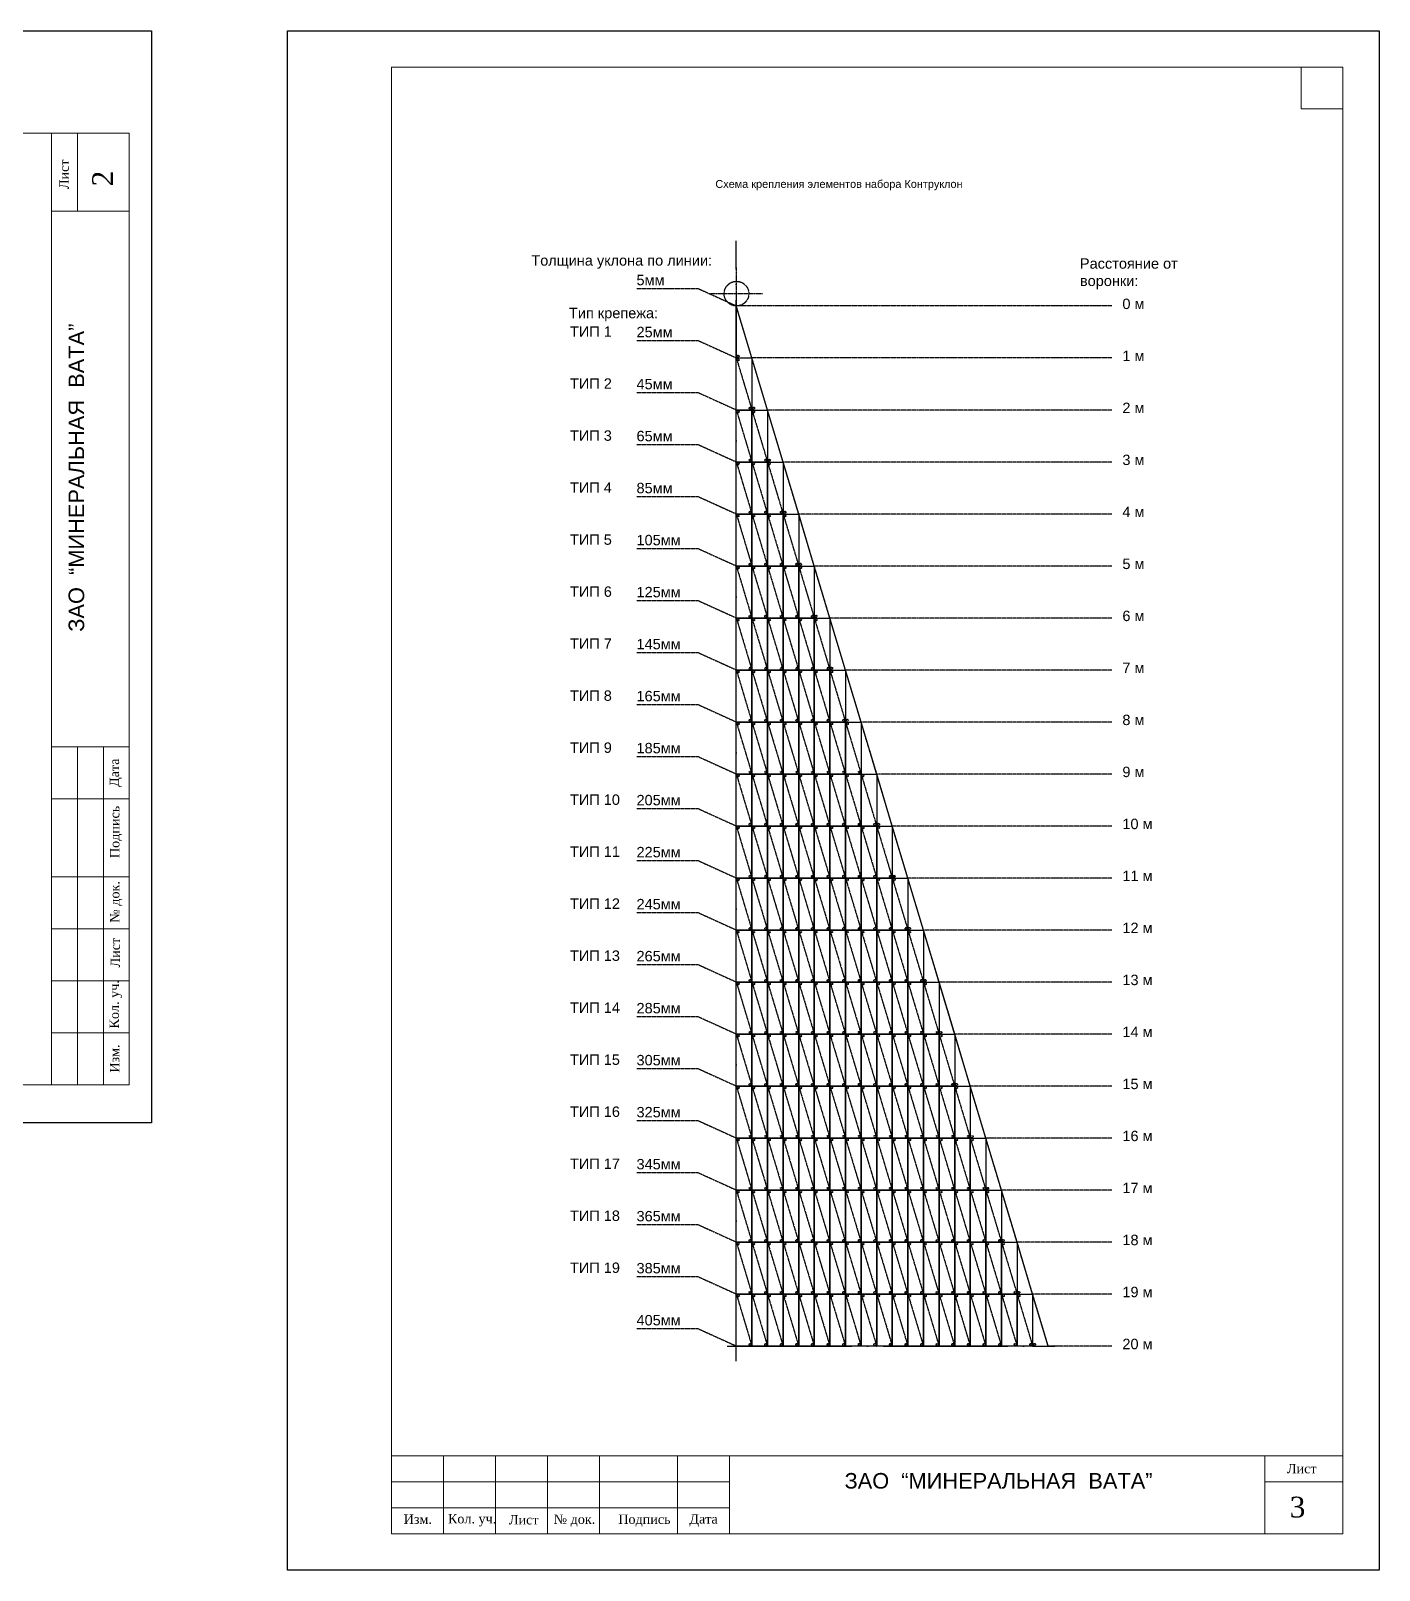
# Model space of a CAD drawing. Header units: inches. Extents: x 0 to 155541, y 1154 to 30754.
# Drawn here: x 50462 to 76400, y 1154 to 30754 of the extents above; entities that cross this region are included whole.
import ezdxf

# ---------------------------------------------------------------- set-up
doc = ezdxf.new("R2010")
doc.units = ezdxf.units.IN
doc.header["$MEASUREMENT"] = 0
doc.linetypes.add('ACAD_ISO04W100', pattern=[30, 24, -3, 0, -3])
doc.linetypes.add('PHANTOM2', pattern=[1.25, 0.625, -0.125, 0.125, -0.125, 0.125, -0.125])
doc.layers.add('Контруклоны', color=1, linetype='Continuous')
doc.layers.add('Основные линии', color=7, linetype='Continuous', lineweight=30)
doc.layers.add('Штампы', color=7, linetype='Continuous', lineweight=15)
doc.styles.add('надписи', font='TIMES.TTF')
doc.styles.add('Штамп', font='ARIAL.TTF', dxfattribs={"height": 2.5})

msp = doc.modelspace()

# ---------------------------------------------------------------- linework, layer by layer
at = {"color": 0}
for p, q in [((23181.32, 30754.239), (52781.32, 30754.239)), ((52781.32, 30754.239), (52781.32, 9754.239)), ((52781.32, 30754.239), (52781.32, 9754.239)), ((55399.66, 30754.239), (76399.66, 30754.239)), ((55399.66, 1154.239), (55399.66, 30754.239)), ((76399.66, 30754.239), (76399.66, 1154.239)), ((52781.32, 9754.239), (23181.32, 9754.239)), ((76399.66, 1154.239), (55399.66, 1154.239)), ((76399.66, 1154.239), (55399.66, 1154.239))]:
    msp.add_line(p, q, dxfattribs=at)
at = {"color": 5, "linetype": 'ACAD_ISO04W100', "lineweight": 30, "ltscale": 100}
msp.add_lwpolyline([(64033.326, 5172.574), (64033.326, 26717.173)], dxfattribs=at)
at = {"linetype": 'PHANTOM2'}
for points in [[(64033.326, 26203.354), (64033.326, 25196.375)], [(63529.836, 25699.865), (64536.815, 25699.865)]]:
    msp.add_lwpolyline(points, dxfattribs=at)
at = {"color": 253, "linetype": 'PHANTOM2'}
for points in [[(63308.51, 25794.463), (62118.822, 25794.463)], [(63308.51, 25794.463), (64039.26, 25462.68)], [(70033.326, 5462.68), (64033.326, 25462.68)], [(71254.517, 25462.68), (64033.326, 25462.68)], [(63308.51, 24794.463), (62118.822, 24794.463)], [(63308.51, 24794.463), (64039.26, 24462.68)], [(64033.326, 24462.68), (69733.326, 5462.68)], [(71254.517, 24462.68), (64333.326, 24462.68)], [(63308.51, 23794.463), (62118.822, 23794.463)], [(63308.51, 23794.463), (64039.26, 23462.68)], [(64033.326, 23462.68), (69433.326, 5462.68)], [(71254.517, 23462.68), (64633.326, 23462.68)], [(63308.51, 22794.463), (62118.822, 22794.463)], [(63308.51, 22794.463), (64039.26, 22462.68)], [(64033.326, 22462.68), (69133.326, 5462.68)], [(71254.517, 22462.68), (64933.326, 22462.68)], [(63308.51, 21794.463), (62118.822, 21794.463)], [(63308.51, 21794.463), (64039.26, 21462.68)], [(64033.326, 21462.68), (68833.326, 5462.68)], [(71254.517, 21462.68), (65233.326, 21462.68)], [(63308.51, 20794.463), (62118.822, 20794.463)], [(63308.51, 20794.463), (64039.26, 20462.68)], [(64033.326, 20462.68), (68533.326, 5462.68)], [(71254.517, 20462.68), (65533.326, 20462.68)], [(63308.51, 19794.463), (62118.822, 19794.463)], [(63308.51, 19794.463), (64039.26, 19462.68)], [(64033.326, 19462.68), (68233.326, 5462.68)], [(71254.517, 19462.68), (65833.326, 19462.68)], [(63308.51, 18794.463), (62118.822, 18794.463)], [(63308.51, 18794.463), (64039.26, 18462.68)], [(64033.326, 18462.68), (67933.326, 5462.68)], [(71254.517, 18462.68), (66133.326, 18462.68)], [(63308.51, 17794.463), (62118.822, 17794.463)], [(63308.51, 17794.463), (64039.26, 17462.68)], [(64033.326, 17462.68), (67633.326, 5462.68)], [(71254.517, 17462.68), (66433.326, 17462.68)], [(63308.51, 16794.463), (62118.822, 16794.463)], [(63308.51, 16794.463), (64039.26, 16462.68)], [(64033.326, 16462.68), (67333.326, 5462.68)], [(71254.517, 16462.68), (66733.326, 16462.68)], [(63308.51, 15794.463), (62118.822, 15794.463)], [(63308.51, 15794.463), (64039.26, 15462.68)], [(64033.326, 15462.68), (67033.326, 5462.68)], [(71254.517, 15462.68), (67033.326, 15462.68)], [(63308.51, 14794.463), (62118.822, 14794.463)], [(63308.51, 14794.463), (64039.26, 14462.68)], [(64033.326, 14462.68), (66733.326, 5462.68)], [(71254.517, 14462.68), (67333.326, 14462.68)], [(63308.51, 13794.463), (62118.822, 13794.463)], [(63308.51, 13794.463), (64039.26, 13462.68)], [(64033.326, 13462.68), (66433.326, 5462.68)], [(71254.517, 13462.68), (67633.326, 13462.68)], [(63308.51, 12794.463), (62118.822, 12794.463)], [(63308.51, 12794.463), (64039.26, 12462.68)], [(64033.326, 12462.68), (66133.326, 5462.68)], [(71254.517, 12462.68), (67933.326, 12462.68)], [(63308.51, 11794.463), (62118.822, 11794.463)], [(63308.51, 11794.463), (64039.26, 11462.68)], [(64033.326, 11462.68), (65833.326, 5462.68)], [(71254.517, 11462.68), (68233.326, 11462.68)], [(63308.51, 10794.463), (62118.822, 10794.463)], [(63308.51, 10794.463), (64039.26, 10462.68)], [(64033.326, 10462.68), (65533.326, 5462.68)], [(71254.517, 10462.68), (68533.326, 10462.68)], [(63308.51, 9794.463), (62118.822, 9794.463)], [(63308.51, 9794.463), (64039.26, 9462.68)], [(64033.326, 9462.68), (65233.326, 5462.68)], [(71254.517, 9462.68), (68833.326, 9462.68)], [(63308.51, 8794.463), (62118.822, 8794.463)], [(63308.51, 8794.463), (64039.26, 8462.68)], [(64033.326, 8462.68), (64933.326, 5462.68)], [(71254.517, 8462.68), (69133.326, 8462.68)], [(63308.51, 7794.463), (62118.822, 7794.463)], [(63308.51, 7794.463), (64039.26, 7462.68)], [(64033.326, 7462.68), (64633.326, 5462.68)], [(71254.517, 7462.68), (69433.326, 7462.68)], [(63308.51, 6794.463), (62118.822, 6794.463)], [(63308.51, 6794.463), (64039.26, 6462.68)], [(64033.326, 6462.68), (64333.326, 5462.68)], [(71254.517, 6462.68), (69733.326, 6462.68)], [(63308.51, 5794.463), (62118.822, 5794.463)], [(63308.51, 5794.463), (64039.26, 5462.68)], [(71254.517, 5462.68), (70033.326, 5462.68)]]:
    msp.add_lwpolyline(points, dxfattribs=at)
at = {"linetype": 'ACAD_ISO04W100', "ltscale": 100}
msp.add_lwpolyline([(63857.542, 5462.68), (70157.222, 5462.68)], dxfattribs=at)
at = {"linetype": 'PHANTOM2'}
msp.add_circle((64036.293, 25699.865), 237.203, dxfattribs=at)
at = {"linetype": 'PHANTOM2', "lineweight": 30}
for centre in [(64066.712, 24496.066), (64066.712, 24429.294), (64066.712, 23429.294), (64299.939, 23496.066), (64366.712, 23496.066), (64366.712, 23429.294), (64299.939, 22496.066), (64599.939, 22496.066), (64666.712, 22496.066), (64066.712, 22429.294), (64366.712, 22429.294), (64666.712, 22429.294), (64066.712, 21429.294), (64299.939, 21496.066), (64366.712, 21429.294), (64599.939, 21496.066), (64666.712, 21429.294), (64899.939, 21496.066), (64966.712, 21496.066), (64966.712, 21429.294), (64066.712, 20429.294), (64299.939, 20496.066), (64366.712, 20429.294), (64599.939, 20496.066), (64666.712, 20429.294), (64899.939, 20496.066), (64966.712, 20429.294), (65199.939, 20496.066), (65266.712, 20496.066), (65266.712, 20429.294), (64066.712, 19429.294), (64299.939, 19496.066), (64366.712, 19429.294), (64599.939, 19496.066), (64666.712, 19429.294), (64899.939, 19496.066), (64966.712, 19429.294), (65199.939, 19496.066), (65266.712, 19429.294), (65499.939, 19496.066), (65566.712, 19496.066), (65566.712, 19429.294), (64066.712, 18429.294), (64299.939, 18496.066), (64366.712, 18429.294), (64599.939, 18496.066), (64666.712, 18429.294), (64899.939, 18496.066), (64966.712, 18429.294), (65199.939, 18496.066), (65266.712, 18429.294), (65499.939, 18496.066), (65566.712, 18429.294), (65799.939, 18496.066), (65866.712, 18496.066), (65866.712, 18429.294), (64299.939, 17496.066), (64599.939, 17496.066), (64899.939, 17496.066), (65199.939, 17496.066), (65499.939, 17496.066), (65799.939, 17496.066), (66099.939, 17496.066), (66166.712, 17496.066), (64066.712, 17429.294), (64366.712, 17429.294), (64666.712, 17429.294), (64966.712, 17429.294), (65266.712, 17429.294), (65566.712, 17429.294), (65866.712, 17429.294), (66166.712, 17429.294), (64066.712, 16429.294), (64299.939, 16496.066), (64366.712, 16429.294), (64599.939, 16496.066), (64666.712, 16429.294), (64899.939, 16496.066), (64966.712, 16429.294), (65199.939, 16496.066), (65266.712, 16429.294), (65499.939, 16496.066), (65566.712, 16429.294), (65799.939, 16496.066), (65866.712, 16429.294), (66099.939, 16496.066), (66166.712, 16429.294), (66399.939, 16496.066), (66466.712, 16429.294), (64066.712, 15429.294), (64299.939, 15496.066), (64366.712, 15429.294), (64599.939, 15496.066), (64666.712, 15429.294), (64899.939, 15496.066), (64966.712, 15429.294), (65199.939, 15496.066), (65266.712, 15429.294), (65499.939, 15496.066), (65566.712, 15429.294), (65799.939, 15496.066), (65866.712, 15429.294), (66099.939, 15496.066), (66166.712, 15429.294), (66399.939, 15496.066), (66466.712, 15429.294), (66699.939, 15496.066), (66766.712, 15496.066), (66766.712, 15429.294), (64299.939, 14496.066), (64599.939, 14496.066), (64899.939, 14496.066), (65199.939, 14496.066), (65499.939, 14496.066), (65799.939, 14496.066), (66099.939, 14496.066), (66399.939, 14496.066), (66699.939, 14496.066), (66999.939, 14496.066), (67066.712, 14496.066), (64066.712, 14429.294), (64366.712, 14429.294), (64666.712, 14429.294), (64966.712, 14429.294), (65266.712, 14429.294), (65566.712, 14429.294), (65866.712, 14429.294), (66166.712, 14429.294), (66466.712, 14429.294), (66766.712, 14429.294), (67066.712, 14429.294), (64066.712, 13429.294), (64299.939, 13496.066), (64366.712, 13429.294), (64599.939, 13496.066), (64666.712, 13429.294), (64899.939, 13496.066), (64966.712, 13429.294), (65199.939, 13496.066), (65266.712, 13429.294), (65499.939, 13496.066), (65566.712, 13429.294), (65799.939, 13496.066), (65866.712, 13429.294), (66099.939, 13496.066), (66166.712, 13429.294), (66399.939, 13496.066), (66466.712, 13429.294), (66699.939, 13496.066), (66766.712, 13429.294), (66999.939, 13496.066), (67066.712, 13429.294), (67299.939, 13496.066), (67366.712, 13496.066), (67366.712, 13429.294), (64066.712, 12429.294), (64299.939, 12496.066), (64366.712, 12429.294), (64599.939, 12496.066), (64666.712, 12429.294), (64899.939, 12496.066), (64966.712, 12429.294), (65199.939, 12496.066), (65266.712, 12429.294), (65499.939, 12496.066), (65566.712, 12429.294), (65799.939, 12496.066), (65866.712, 12429.294), (66099.939, 12496.066), (66166.712, 12429.294), (66399.939, 12496.066), (66466.712, 12429.294), (66699.939, 12496.066), (66766.712, 12429.294), (66999.939, 12496.066), (67066.712, 12429.294), (67299.939, 12496.066), (67366.712, 12429.294), (67599.939, 12496.066), (67666.712, 12496.066), (67666.712, 12429.294), (64066.712, 11429.294), (64299.939, 11496.066), (64366.712, 11429.294), (64599.939, 11496.066), (64666.712, 11429.294), (64899.939, 11496.066), (64966.712, 11429.294), (65199.939, 11496.066), (65266.712, 11429.294), (65499.939, 11496.066), (65566.712, 11429.294), (65799.939, 11496.066), (65866.712, 11429.294), (66099.939, 11496.066), (66166.712, 11429.294), (66399.939, 11496.066), (66466.712, 11429.294), (66699.939, 11496.066), (66766.712, 11429.294), (66999.939, 11496.066), (67066.712, 11429.294), (67299.939, 11496.066), (67366.712, 11429.294), (67599.939, 11496.066), (67666.712, 11429.294), (67899.939, 11496.066), (67966.712, 11496.066), (67966.712, 11429.294), (64066.712, 10429.294), (64299.939, 10496.066), (64366.712, 10429.294), (64599.939, 10496.066), (64666.712, 10429.294), (64899.939, 10496.066), (64966.712, 10429.294), (65199.939, 10496.066), (65266.712, 10429.294), (65499.939, 10496.066), (65566.712, 10429.294), (65799.939, 10496.066), (65866.712, 10429.294), (66099.939, 10496.066), (66166.712, 10429.294), (66399.939, 10496.066), (66466.712, 10429.294), (66699.939, 10496.066), (66766.712, 10429.294), (66999.939, 10496.066), (67066.712, 10429.294), (67299.939, 10496.066), (67366.712, 10429.294), (67599.939, 10496.066), (67666.712, 10429.294), (67899.939, 10496.066), (67966.712, 10429.294), (68199.939, 10496.066), (68266.712, 10496.066), (68266.712, 10429.294), (64299.939, 9496.066), (64599.939, 9496.066), (64899.939, 9496.066), (65199.939, 9496.066), (65499.939, 9496.066), (65799.939, 9496.066), (66099.939, 9496.066), (66399.939, 9496.066), (66699.939, 9496.066), (66999.939, 9496.066), (67299.939, 9496.066), (67599.939, 9496.066), (67899.939, 9496.066), (68199.939, 9496.066), (68499.939, 9496.066), (68566.712, 9496.066), (64066.712, 9429.294), (64366.712, 9429.294), (64666.712, 9429.294), (64966.712, 9429.294), (65266.712, 9429.294), (65566.712, 9429.294), (65866.712, 9429.294), (66166.712, 9429.294), (66466.712, 9429.294), (66766.712, 9429.294), (67066.712, 9429.294), (67366.712, 9429.294), (67666.712, 9429.294), (67966.712, 9429.294), (68266.712, 9429.294), (68566.712, 9429.294), (64066.712, 8429.294), (64299.939, 8496.066), (64366.712, 8429.294), (64599.939, 8496.066), (64666.712, 8429.294), (64899.939, 8496.066), (64966.712, 8429.294), (65199.939, 8496.066), (65266.712, 8429.294), (65499.939, 8496.066), (65566.712, 8429.294), (65799.939, 8496.066), (65866.712, 8429.294), (66099.939, 8496.066), (66166.712, 8429.294), (66399.939, 8496.066), (66466.712, 8429.294), (66699.939, 8496.066), (66766.712, 8429.294), (66999.939, 8496.066), (67066.712, 8429.294), (67299.939, 8496.066), (67366.712, 8429.294), (67599.939, 8496.066), (67666.712, 8429.294), (67899.939, 8496.066), (67966.712, 8429.294), (68199.939, 8496.066), (68266.712, 8429.294), (68499.939, 8496.066), (68566.712, 8429.294), (68799.939, 8496.066), (68866.712, 8496.066), (68866.712, 8429.294), (64066.712, 7429.294), (64299.939, 7496.066), (64366.712, 7429.294), (64599.939, 7496.066), (64666.712, 7429.294), (64899.939, 7496.066), (64966.712, 7429.294), (65199.939, 7496.066), (65266.712, 7429.294), (65499.939, 7496.066), (65566.712, 7429.294), (65799.939, 7496.066), (65866.712, 7429.294), (66099.939, 7496.066), (66166.712, 7429.294), (66399.939, 7496.066), (66466.712, 7429.294), (66699.939, 7496.066), (66766.712, 7429.294), (66999.939, 7496.066), (67066.712, 7429.294), (67299.939, 7496.066), (67366.712, 7429.294), (67599.939, 7496.066), (67666.712, 7429.294), (67899.939, 7496.066), (67966.712, 7429.294), (68199.939, 7496.066), (68266.712, 7429.294), (68499.939, 7496.066), (68566.712, 7429.294), (68799.939, 7496.066), (68866.712, 7429.294), (69099.939, 7496.066), (69166.712, 7496.066), (69166.712, 7429.294), (64299.939, 6496.066), (64599.939, 6496.066), (64899.939, 6496.066), (65199.939, 6496.066), (65499.939, 6496.066), (65799.939, 6496.066), (66099.939, 6496.066), (66399.939, 6496.066), (66699.939, 6496.066), (66999.939, 6496.066), (67299.939, 6496.066), (67599.939, 6496.066), (67899.939, 6496.066), (68199.939, 6496.066), (68499.939, 6496.066), (68799.939, 6496.066), (69099.939, 6496.066), (69399.939, 6496.066), (69466.712, 6496.066), (64066.712, 6429.294), (64366.712, 6429.294), (64666.712, 6429.294), (64966.712, 6429.294), (65266.712, 6429.294), (65566.712, 6429.294), (65866.712, 6429.294), (66166.712, 6429.294), (66466.712, 6429.294), (66766.712, 6429.294), (67066.712, 6429.294), (67366.712, 6429.294), (67666.712, 6429.294), (67966.712, 6429.294), (68266.712, 6429.294), (68566.712, 6429.294), (68866.712, 6429.294), (69166.712, 6429.294), (69466.712, 6429.294), (64299.939, 5496.066), (64599.939, 5496.066), (64899.939, 5496.066), (65199.939, 5496.066), (65499.939, 5496.066), (65799.939, 5496.066), (66099.939, 5496.066), (66399.939, 5496.066), (66699.939, 5496.066), (66999.939, 5496.066), (67299.939, 5496.066), (67599.939, 5496.066), (67899.939, 5496.066), (68199.939, 5496.066), (68499.939, 5496.066), (68799.939, 5496.066), (69099.939, 5496.066), (69399.939, 5496.066), (69699.939, 5496.066), (69766.712, 5496.066)]:
    msp.add_circle(centre, 19.557, dxfattribs=at)
at = {"layer": 'Контруклоны', "lineweight": 30}
for points in [[(64033.326, 25462.68), (64033.326, 24462.68), (64333.326, 24462.68), (64033.326, 25462.68)], [(64333.326, 24462.68), (64333.326, 23462.68), (64633.326, 23462.68), (64333.326, 24462.68)], [(64633.326, 23462.68), (64633.326, 22462.68), (64933.326, 22462.68), (64633.326, 23462.68)], [(64933.326, 22462.68), (64933.326, 21462.68), (65233.326, 21462.68), (64933.326, 22462.68)], [(65233.326, 21462.68), (65233.326, 20462.68), (65533.326, 20462.68), (65233.326, 21462.68)], [(65533.326, 20462.68), (65533.326, 19462.68), (65833.326, 19462.68), (65533.326, 20462.68)], [(65833.326, 19462.68), (65833.326, 18462.68), (66133.326, 18462.68), (65833.326, 19462.68)], [(66133.326, 18462.68), (66133.326, 17462.68), (66433.326, 17462.68), (66133.326, 18462.68)], [(66433.326, 17462.68), (66433.326, 16462.68), (66733.326, 16462.68), (66433.326, 17462.68)], [(66733.326, 16462.68), (66733.326, 15462.68), (67033.326, 15462.68), (66733.326, 16462.68)], [(67033.326, 15462.68), (67033.326, 14462.68), (67333.326, 14462.68), (67033.326, 15462.68)], [(67333.326, 14462.68), (67333.326, 13462.68), (67633.326, 13462.68), (67333.326, 14462.68)], [(67633.326, 13462.68), (67633.326, 12462.68), (67933.326, 12462.68), (67633.326, 13462.68)], [(67933.326, 12462.68), (67933.326, 11462.68), (68233.326, 11462.68), (67933.326, 12462.68)], [(68233.326, 11462.68), (68233.326, 10462.68), (68533.326, 10462.68), (68233.326, 11462.68)], [(68533.326, 10462.68), (68533.326, 9462.68), (68833.326, 9462.68), (68533.326, 10462.68)], [(68833.326, 9462.68), (68833.326, 8462.68), (69133.326, 8462.68), (68833.326, 9462.68)], [(69133.326, 8462.68), (69133.326, 7462.68), (69433.326, 7462.68), (69133.326, 8462.68)], [(69433.326, 7462.68), (69433.326, 6462.68), (69733.326, 6462.68), (69433.326, 7462.68)], [(69733.326, 6462.68), (69733.326, 5462.68), (70033.326, 5462.68), (69733.326, 6462.68)]]:
    msp.add_lwpolyline(points, dxfattribs=at)
for points in [[(64033.326, 24462.68), (64333.326, 24462.68), (64333.326, 23462.68), (64033.326, 23462.68)], [(64033.326, 23462.68), (64333.326, 23462.68), (64333.326, 22462.68), (64033.326, 22462.68)], [(64333.326, 23462.68), (64633.326, 23462.68), (64633.326, 22462.68), (64333.326, 22462.68)], [(64033.326, 22462.68), (64333.326, 22462.68), (64333.326, 21462.68), (64033.326, 21462.68)], [(64333.326, 22462.68), (64633.326, 22462.68), (64633.326, 21462.68), (64333.326, 21462.68)], [(64633.326, 22462.68), (64933.326, 22462.68), (64933.326, 21462.68), (64633.326, 21462.68)], [(64033.326, 21462.68), (64333.326, 21462.68), (64333.326, 20462.68), (64033.326, 20462.68)], [(64333.326, 21462.68), (64633.326, 21462.68), (64633.326, 20462.68), (64333.326, 20462.68)], [(64633.326, 21462.68), (64933.326, 21462.68), (64933.326, 20462.68), (64633.326, 20462.68)], [(64933.326, 21462.68), (65233.326, 21462.68), (65233.326, 20462.68), (64933.326, 20462.68)], [(64033.326, 20462.68), (64333.326, 20462.68), (64333.326, 19462.68), (64033.326, 19462.68)], [(64333.326, 20462.68), (64633.326, 20462.68), (64633.326, 19462.68), (64333.326, 19462.68)], [(64633.326, 20462.68), (64933.326, 20462.68), (64933.326, 19462.68), (64633.326, 19462.68)], [(64933.326, 20462.68), (65233.326, 20462.68), (65233.326, 19462.68), (64933.326, 19462.68)], [(65233.326, 20462.68), (65533.326, 20462.68), (65533.326, 19462.68), (65233.326, 19462.68)], [(64033.326, 19462.68), (64333.326, 19462.68), (64333.326, 18462.68), (64033.326, 18462.68)], [(64333.326, 19462.68), (64633.326, 19462.68), (64633.326, 18462.68), (64333.326, 18462.68)], [(64633.326, 19462.68), (64933.326, 19462.68), (64933.326, 18462.68), (64633.326, 18462.68)], [(64933.326, 19462.68), (65233.326, 19462.68), (65233.326, 18462.68), (64933.326, 18462.68)], [(65233.326, 19462.68), (65533.326, 19462.68), (65533.326, 18462.68), (65233.326, 18462.68)], [(65533.326, 19462.68), (65833.326, 19462.68), (65833.326, 18462.68), (65533.326, 18462.68)], [(64033.326, 18462.68), (64333.326, 18462.68), (64333.326, 17462.68), (64033.326, 17462.68)], [(64333.326, 18462.68), (64633.326, 18462.68), (64633.326, 17462.68), (64333.326, 17462.68)], [(64633.326, 18462.68), (64933.326, 18462.68), (64933.326, 17462.68), (64633.326, 17462.68)], [(64933.326, 18462.68), (65233.326, 18462.68), (65233.326, 17462.68), (64933.326, 17462.68)], [(65233.326, 18462.68), (65533.326, 18462.68), (65533.326, 17462.68), (65233.326, 17462.68)], [(65533.326, 18462.68), (65833.326, 18462.68), (65833.326, 17462.68), (65533.326, 17462.68)], [(65833.326, 18462.68), (66133.326, 18462.68), (66133.326, 17462.68), (65833.326, 17462.68)], [(64033.326, 17462.68), (64333.326, 17462.68), (64333.326, 16462.68), (64033.326, 16462.68)], [(64333.326, 17462.68), (64633.326, 17462.68), (64633.326, 16462.68), (64333.326, 16462.68)], [(64633.326, 17462.68), (64933.326, 17462.68), (64933.326, 16462.68), (64633.326, 16462.68)], [(64933.326, 17462.68), (65233.326, 17462.68), (65233.326, 16462.68), (64933.326, 16462.68)], [(65233.326, 17462.68), (65533.326, 17462.68), (65533.326, 16462.68), (65233.326, 16462.68)], [(65533.326, 17462.68), (65833.326, 17462.68), (65833.326, 16462.68), (65533.326, 16462.68)], [(65833.326, 17462.68), (66133.326, 17462.68), (66133.326, 16462.68), (65833.326, 16462.68)], [(66133.326, 17462.68), (66433.326, 17462.68), (66433.326, 16462.68), (66133.326, 16462.68)], [(64033.326, 16462.68), (64333.326, 16462.68), (64333.326, 15462.68), (64033.326, 15462.68)], [(64333.326, 16462.68), (64633.326, 16462.68), (64633.326, 15462.68), (64333.326, 15462.68)], [(64633.326, 16462.68), (64933.326, 16462.68), (64933.326, 15462.68), (64633.326, 15462.68)], [(64933.326, 16462.68), (65233.326, 16462.68), (65233.326, 15462.68), (64933.326, 15462.68)], [(65233.326, 16462.68), (65533.326, 16462.68), (65533.326, 15462.68), (65233.326, 15462.68)], [(65533.326, 16462.68), (65833.326, 16462.68), (65833.326, 15462.68), (65533.326, 15462.68)], [(65833.326, 16462.68), (66133.326, 16462.68), (66133.326, 15462.68), (65833.326, 15462.68)], [(66133.326, 16462.68), (66433.326, 16462.68), (66433.326, 15462.68), (66133.326, 15462.68)], [(66433.326, 16462.68), (66733.326, 16462.68), (66733.326, 15462.68), (66433.326, 15462.68)], [(64033.326, 15462.68), (64333.326, 15462.68), (64333.326, 14462.68), (64033.326, 14462.68)], [(64333.326, 15462.68), (64633.326, 15462.68), (64633.326, 14462.68), (64333.326, 14462.68)], [(64633.326, 15462.68), (64933.326, 15462.68), (64933.326, 14462.68), (64633.326, 14462.68)], [(64933.326, 15462.68), (65233.326, 15462.68), (65233.326, 14462.68), (64933.326, 14462.68)], [(65233.326, 15462.68), (65533.326, 15462.68), (65533.326, 14462.68), (65233.326, 14462.68)], [(65533.326, 15462.68), (65833.326, 15462.68), (65833.326, 14462.68), (65533.326, 14462.68)], [(65833.326, 15462.68), (66133.326, 15462.68), (66133.326, 14462.68), (65833.326, 14462.68)], [(66133.326, 15462.68), (66433.326, 15462.68), (66433.326, 14462.68), (66133.326, 14462.68)], [(66433.326, 15462.68), (66733.326, 15462.68), (66733.326, 14462.68), (66433.326, 14462.68)], [(66733.326, 15462.68), (67033.326, 15462.68), (67033.326, 14462.68), (66733.326, 14462.68)], [(64033.326, 14462.68), (64333.326, 14462.68), (64333.326, 13462.68), (64033.326, 13462.68)], [(64333.326, 14462.68), (64633.326, 14462.68), (64633.326, 13462.68), (64333.326, 13462.68)], [(64633.326, 14462.68), (64933.326, 14462.68), (64933.326, 13462.68), (64633.326, 13462.68)], [(64933.326, 14462.68), (65233.326, 14462.68), (65233.326, 13462.68), (64933.326, 13462.68)], [(65233.326, 14462.68), (65533.326, 14462.68), (65533.326, 13462.68), (65233.326, 13462.68)], [(65533.326, 14462.68), (65833.326, 14462.68), (65833.326, 13462.68), (65533.326, 13462.68)], [(65833.326, 14462.68), (66133.326, 14462.68), (66133.326, 13462.68), (65833.326, 13462.68)], [(66133.326, 14462.68), (66433.326, 14462.68), (66433.326, 13462.68), (66133.326, 13462.68)], [(66433.326, 14462.68), (66733.326, 14462.68), (66733.326, 13462.68), (66433.326, 13462.68)], [(66733.326, 14462.68), (67033.326, 14462.68), (67033.326, 13462.68), (66733.326, 13462.68)], [(67033.326, 14462.68), (67333.326, 14462.68), (67333.326, 13462.68), (67033.326, 13462.68)], [(67033.326, 14462.68), (67333.326, 14462.68), (67333.326, 13462.68), (67033.326, 13462.68)], [(64033.326, 13462.68), (64333.326, 13462.68), (64333.326, 12462.68), (64033.326, 12462.68)], [(64333.326, 13462.68), (64633.326, 13462.68), (64633.326, 12462.68), (64333.326, 12462.68)], [(64633.326, 13462.68), (64933.326, 13462.68), (64933.326, 12462.68), (64633.326, 12462.68)], [(64933.326, 13462.68), (65233.326, 13462.68), (65233.326, 12462.68), (64933.326, 12462.68)], [(65233.326, 13462.68), (65533.326, 13462.68), (65533.326, 12462.68), (65233.326, 12462.68)], [(65533.326, 13462.68), (65833.326, 13462.68), (65833.326, 12462.68), (65533.326, 12462.68)], [(65833.326, 13462.68), (66133.326, 13462.68), (66133.326, 12462.68), (65833.326, 12462.68)], [(66133.326, 13462.68), (66433.326, 13462.68), (66433.326, 12462.68), (66133.326, 12462.68)], [(66433.326, 13462.68), (66733.326, 13462.68), (66733.326, 12462.68), (66433.326, 12462.68)], [(66733.326, 13462.68), (67033.326, 13462.68), (67033.326, 12462.68), (66733.326, 12462.68)], [(67033.326, 13462.68), (67333.326, 13462.68), (67333.326, 12462.68), (67033.326, 12462.68)], [(67033.326, 13462.68), (67333.326, 13462.68), (67333.326, 12462.68), (67033.326, 12462.68)], [(67333.326, 13462.68), (67633.326, 13462.68), (67633.326, 12462.68), (67333.326, 12462.68)], [(64033.326, 12462.68), (64333.326, 12462.68), (64333.326, 11462.68), (64033.326, 11462.68)], [(64333.326, 12462.68), (64633.326, 12462.68), (64633.326, 11462.68), (64333.326, 11462.68)], [(64633.326, 12462.68), (64933.326, 12462.68), (64933.326, 11462.68), (64633.326, 11462.68)], [(64933.326, 12462.68), (65233.326, 12462.68), (65233.326, 11462.68), (64933.326, 11462.68)], [(65233.326, 12462.68), (65533.326, 12462.68), (65533.326, 11462.68), (65233.326, 11462.68)], [(65533.326, 12462.68), (65833.326, 12462.68), (65833.326, 11462.68), (65533.326, 11462.68)], [(65833.326, 12462.68), (66133.326, 12462.68), (66133.326, 11462.68), (65833.326, 11462.68)], [(66133.326, 12462.68), (66433.326, 12462.68), (66433.326, 11462.68), (66133.326, 11462.68)], [(66433.326, 12462.68), (66733.326, 12462.68), (66733.326, 11462.68), (66433.326, 11462.68)], [(66733.326, 12462.68), (67033.326, 12462.68), (67033.326, 11462.68), (66733.326, 11462.68)], [(67033.326, 12462.68), (67333.326, 12462.68), (67333.326, 11462.68), (67033.326, 11462.68)], [(67033.326, 12462.68), (67333.326, 12462.68), (67333.326, 11462.68), (67033.326, 11462.68)], [(67333.326, 12462.68), (67633.326, 12462.68), (67633.326, 11462.68), (67333.326, 11462.68)], [(67633.326, 12462.68), (67933.326, 12462.68), (67933.326, 11462.68), (67633.326, 11462.68)], [(64033.326, 11462.68), (64333.326, 11462.68), (64333.326, 10462.68), (64033.326, 10462.68)], [(64333.326, 11462.68), (64633.326, 11462.68), (64633.326, 10462.68), (64333.326, 10462.68)], [(64633.326, 11462.68), (64933.326, 11462.68), (64933.326, 10462.68), (64633.326, 10462.68)], [(64933.326, 11462.68), (65233.326, 11462.68), (65233.326, 10462.68), (64933.326, 10462.68)], [(65233.326, 11462.68), (65533.326, 11462.68), (65533.326, 10462.68), (65233.326, 10462.68)], [(65533.326, 11462.68), (65833.326, 11462.68), (65833.326, 10462.68), (65533.326, 10462.68)], [(65833.326, 11462.68), (66133.326, 11462.68), (66133.326, 10462.68), (65833.326, 10462.68)], [(66133.326, 11462.68), (66433.326, 11462.68), (66433.326, 10462.68), (66133.326, 10462.68)], [(66433.326, 11462.68), (66733.326, 11462.68), (66733.326, 10462.68), (66433.326, 10462.68)], [(66733.326, 11462.68), (67033.326, 11462.68), (67033.326, 10462.68), (66733.326, 10462.68)], [(67033.326, 11462.68), (67333.326, 11462.68), (67333.326, 10462.68), (67033.326, 10462.68)], [(67033.326, 11462.68), (67333.326, 11462.68), (67333.326, 10462.68), (67033.326, 10462.68)], [(67333.326, 11462.68), (67633.326, 11462.68), (67633.326, 10462.68), (67333.326, 10462.68)], [(67633.326, 11462.68), (67933.326, 11462.68), (67933.326, 10462.68), (67633.326, 10462.68)], [(67933.326, 11462.68), (68233.326, 11462.68), (68233.326, 10462.68), (67933.326, 10462.68)], [(64033.326, 10462.68), (64333.326, 10462.68), (64333.326, 9462.68), (64033.326, 9462.68)], [(64333.326, 10462.68), (64633.326, 10462.68), (64633.326, 9462.68), (64333.326, 9462.68)], [(64633.326, 10462.68), (64933.326, 10462.68), (64933.326, 9462.68), (64633.326, 9462.68)], [(64933.326, 10462.68), (65233.326, 10462.68), (65233.326, 9462.68), (64933.326, 9462.68)], [(65233.326, 10462.68), (65533.326, 10462.68), (65533.326, 9462.68), (65233.326, 9462.68)], [(65533.326, 10462.68), (65833.326, 10462.68), (65833.326, 9462.68), (65533.326, 9462.68)], [(65833.326, 10462.68), (66133.326, 10462.68), (66133.326, 9462.68), (65833.326, 9462.68)], [(66133.326, 10462.68), (66433.326, 10462.68), (66433.326, 9462.68), (66133.326, 9462.68)], [(66433.326, 10462.68), (66733.326, 10462.68), (66733.326, 9462.68), (66433.326, 9462.68)], [(66733.326, 10462.68), (67033.326, 10462.68), (67033.326, 9462.68), (66733.326, 9462.68)], [(67033.326, 10462.68), (67333.326, 10462.68), (67333.326, 9462.68), (67033.326, 9462.68)], [(67033.326, 10462.68), (67333.326, 10462.68), (67333.326, 9462.68), (67033.326, 9462.68)], [(67333.326, 10462.68), (67633.326, 10462.68), (67633.326, 9462.68), (67333.326, 9462.68)], [(67633.326, 10462.68), (67933.326, 10462.68), (67933.326, 9462.68), (67633.326, 9462.68)], [(67933.326, 10462.68), (68233.326, 10462.68), (68233.326, 9462.68), (67933.326, 9462.68)], [(68233.326, 10462.68), (68533.326, 10462.68), (68533.326, 9462.68), (68233.326, 9462.68)], [(64033.326, 9462.68), (64333.326, 9462.68), (64333.326, 8462.68), (64033.326, 8462.68)], [(64333.326, 9462.68), (64633.326, 9462.68), (64633.326, 8462.68), (64333.326, 8462.68)], [(64633.326, 9462.68), (64933.326, 9462.68), (64933.326, 8462.68), (64633.326, 8462.68)], [(64933.326, 9462.68), (65233.326, 9462.68), (65233.326, 8462.68), (64933.326, 8462.68)], [(65233.326, 9462.68), (65533.326, 9462.68), (65533.326, 8462.68), (65233.326, 8462.68)], [(65533.326, 9462.68), (65833.326, 9462.68), (65833.326, 8462.68), (65533.326, 8462.68)], [(65833.326, 9462.68), (66133.326, 9462.68), (66133.326, 8462.68), (65833.326, 8462.68)], [(66133.326, 9462.68), (66433.326, 9462.68), (66433.326, 8462.68), (66133.326, 8462.68)], [(66433.326, 9462.68), (66733.326, 9462.68), (66733.326, 8462.68), (66433.326, 8462.68)], [(66733.326, 9462.68), (67033.326, 9462.68), (67033.326, 8462.68), (66733.326, 8462.68)], [(67033.326, 9462.68), (67333.326, 9462.68), (67333.326, 8462.68), (67033.326, 8462.68)], [(67033.326, 9462.68), (67333.326, 9462.68), (67333.326, 8462.68), (67033.326, 8462.68)], [(67333.326, 9462.68), (67633.326, 9462.68), (67633.326, 8462.68), (67333.326, 8462.68)], [(67633.326, 9462.68), (67933.326, 9462.68), (67933.326, 8462.68), (67633.326, 8462.68)], [(67933.326, 9462.68), (68233.326, 9462.68), (68233.326, 8462.68), (67933.326, 8462.68)], [(68233.326, 9462.68), (68533.326, 9462.68), (68533.326, 8462.68), (68233.326, 8462.68)], [(68533.326, 9462.68), (68833.326, 9462.68), (68833.326, 8462.68), (68533.326, 8462.68)], [(64033.326, 8462.68), (64333.326, 8462.68), (64333.326, 7462.68), (64033.326, 7462.68)], [(64333.326, 8462.68), (64633.326, 8462.68), (64633.326, 7462.68), (64333.326, 7462.68)], [(64633.326, 8462.68), (64933.326, 8462.68), (64933.326, 7462.68), (64633.326, 7462.68)], [(64933.326, 8462.68), (65233.326, 8462.68), (65233.326, 7462.68), (64933.326, 7462.68)], [(65233.326, 8462.68), (65533.326, 8462.68), (65533.326, 7462.68), (65233.326, 7462.68)], [(65533.326, 8462.68), (65833.326, 8462.68), (65833.326, 7462.68), (65533.326, 7462.68)], [(65833.326, 8462.68), (66133.326, 8462.68), (66133.326, 7462.68), (65833.326, 7462.68)], [(66133.326, 8462.68), (66433.326, 8462.68), (66433.326, 7462.68), (66133.326, 7462.68)], [(66433.326, 8462.68), (66733.326, 8462.68), (66733.326, 7462.68), (66433.326, 7462.68)], [(66733.326, 8462.68), (67033.326, 8462.68), (67033.326, 7462.68), (66733.326, 7462.68)], [(67033.326, 8462.68), (67333.326, 8462.68), (67333.326, 7462.68), (67033.326, 7462.68)], [(67033.326, 8462.68), (67333.326, 8462.68), (67333.326, 7462.68), (67033.326, 7462.68)], [(67333.326, 8462.68), (67633.326, 8462.68), (67633.326, 7462.68), (67333.326, 7462.68)], [(67633.326, 8462.68), (67933.326, 8462.68), (67933.326, 7462.68), (67633.326, 7462.68)], [(67933.326, 8462.68), (68233.326, 8462.68), (68233.326, 7462.68), (67933.326, 7462.68)], [(68233.326, 8462.68), (68533.326, 8462.68), (68533.326, 7462.68), (68233.326, 7462.68)], [(68533.326, 8462.68), (68833.326, 8462.68), (68833.326, 7462.68), (68533.326, 7462.68)], [(68833.326, 8462.68), (69133.326, 8462.68), (69133.326, 7462.68), (68833.326, 7462.68)], [(64033.326, 7462.68), (64333.326, 7462.68), (64333.326, 6462.68), (64033.326, 6462.68)], [(64333.326, 7462.68), (64633.326, 7462.68), (64633.326, 6462.68), (64333.326, 6462.68)], [(64633.326, 7462.68), (64933.326, 7462.68), (64933.326, 6462.68), (64633.326, 6462.68)], [(64933.326, 7462.68), (65233.326, 7462.68), (65233.326, 6462.68), (64933.326, 6462.68)], [(65233.326, 7462.68), (65533.326, 7462.68), (65533.326, 6462.68), (65233.326, 6462.68)], [(65533.326, 7462.68), (65833.326, 7462.68), (65833.326, 6462.68), (65533.326, 6462.68)], [(65833.326, 7462.68), (66133.326, 7462.68), (66133.326, 6462.68), (65833.326, 6462.68)], [(66133.326, 7462.68), (66433.326, 7462.68), (66433.326, 6462.68), (66133.326, 6462.68)], [(66433.326, 7462.68), (66733.326, 7462.68), (66733.326, 6462.68), (66433.326, 6462.68)], [(66733.326, 7462.68), (67033.326, 7462.68), (67033.326, 6462.68), (66733.326, 6462.68)], [(67033.326, 7462.68), (67333.326, 7462.68), (67333.326, 6462.68), (67033.326, 6462.68)], [(67333.326, 7462.68), (67633.326, 7462.68), (67633.326, 6462.68), (67333.326, 6462.68)], [(67633.326, 7462.68), (67933.326, 7462.68), (67933.326, 6462.68), (67633.326, 6462.68)], [(67933.326, 7462.68), (68233.326, 7462.68), (68233.326, 6462.68), (67933.326, 6462.68)], [(68233.326, 7462.68), (68533.326, 7462.68), (68533.326, 6462.68), (68233.326, 6462.68)], [(68533.326, 7462.68), (68833.326, 7462.68), (68833.326, 6462.68), (68533.326, 6462.68)], [(68833.326, 7462.68), (69133.326, 7462.68), (69133.326, 6462.68), (68833.326, 6462.68)], [(69133.326, 7462.68), (69433.326, 7462.68), (69433.326, 6462.68), (69133.326, 6462.68)], [(64033.326, 6462.68), (64333.326, 6462.68), (64333.326, 5462.68), (64033.326, 5462.68)], [(64333.326, 6462.68), (64633.326, 6462.68), (64633.326, 5462.68), (64333.326, 5462.68)], [(64633.326, 6462.68), (64933.326, 6462.68), (64933.326, 5462.68), (64633.326, 5462.68)], [(64933.326, 6462.68), (65233.326, 6462.68), (65233.326, 5462.68), (64933.326, 5462.68)], [(65233.326, 6462.68), (65533.326, 6462.68), (65533.326, 5462.68), (65233.326, 5462.68)], [(65533.326, 6462.68), (65833.326, 6462.68), (65833.326, 5462.68), (65533.326, 5462.68)], [(65833.326, 6462.68), (66133.326, 6462.68), (66133.326, 5462.68), (65833.326, 5462.68)], [(66133.326, 6462.68), (66433.326, 6462.68), (66433.326, 5462.68), (66133.326, 5462.68)], [(66433.326, 6462.68), (66733.326, 6462.68), (66733.326, 5462.68), (66433.326, 5462.68)], [(66733.326, 6462.68), (67033.326, 6462.68), (67033.326, 5462.68), (66733.326, 5462.68)], [(67033.326, 6462.68), (67333.326, 6462.68), (67333.326, 5462.68), (67033.326, 5462.68)], [(67333.326, 6462.68), (67633.326, 6462.68), (67633.326, 5462.68), (67333.326, 5462.68)], [(67633.326, 6462.68), (67933.326, 6462.68), (67933.326, 5462.68), (67633.326, 5462.68)], [(67933.326, 6462.68), (68233.326, 6462.68), (68233.326, 5462.68), (67933.326, 5462.68)], [(68233.326, 6462.68), (68533.326, 6462.68), (68533.326, 5462.68), (68233.326, 5462.68)], [(68533.326, 6462.68), (68833.326, 6462.68), (68833.326, 5462.68), (68533.326, 5462.68)], [(68833.326, 6462.68), (69133.326, 6462.68), (69133.326, 5462.68), (68833.326, 5462.68)], [(69133.326, 6462.68), (69433.326, 6462.68), (69433.326, 5462.68), (69133.326, 5462.68)], [(69433.326, 6462.68), (69733.326, 6462.68), (69733.326, 5462.68), (69433.326, 5462.68)]]:
    msp.add_lwpolyline(points, close=True, dxfattribs=at)
at = {"layer": 'Контруклоны', "lineweight": 30, "ltscale": 4687500.0}
msp.add_point((64033.326, 5462.68), dxfattribs=at)
at = {"layer": 'Штампы', "color": 0}
for p, q in [((57399.66, 30054.239), (75699.66, 30054.239)), ((57399.66, 1854.239), (57399.66, 30054.239)), ((74899.66, 29254.239), (74899.66, 30054.239)), ((75699.66, 30054.239), (75699.66, 1854.239)), ((75699.66, 29254.239), (74899.66, 29254.239)), ((24157.95, 28784.013), (52357.95, 28784.013)), ((50857.95, 28784.013), (50857.95, 10484.013)), ((51357.95, 28784.013), (51357.95, 27284.013)), ((52357.95, 28784.013), (52357.95, 10484.013)), ((50857.95, 27284.013), (52357.95, 27284.013)), ((50857.95, 16984.013), (52357.95, 16984.013)), ((51357.95, 16984.013), (51357.95, 10484.013)), ((51857.95, 16984.013), (51857.95, 10484.013)), ((50857.95, 15984.013), (52357.95, 15984.013)), ((50857.95, 14484.013), (52357.95, 14484.013)), ((50857.95, 13484.013), (52357.95, 13484.013)), ((50857.95, 12484.013), (52357.95, 12484.013)), ((50857.95, 11484.013), (52357.95, 11484.013)), ((52357.95, 10484.013), (24157.95, 10484.013)), ((75699.66, 3354.239), (57399.66, 3354.239)), ((58399.66, 3354.239), (58399.66, 1854.239)), ((59399.66, 3354.239), (59399.66, 1854.239)), ((60399.66, 3354.239), (60399.66, 1854.239)), ((61399.66, 3354.239), (61399.66, 1854.239)), ((62899.66, 3354.239), (62899.66, 1854.239)), ((63899.66, 3354.239), (63899.66, 1854.239)), ((74199.66, 3354.239), (74199.66, 1854.239)), ((63899.66, 2854.239), (57399.66, 2854.239)), ((75699.66, 2854.239), (74199.66, 2854.239)), ((63899.66, 2354.239), (57399.66, 2354.239)), ((75699.66, 1854.239), (57399.66, 1854.239))]:
    msp.add_line(p, q, dxfattribs=at)

# ---------------------------------------------------------------- texts
at = {"color": 0, "ltscale": 2, "insert": (62863.696, 27883.981), "char_height": 150, "width": 6264.21333, "attachment_point": 1, "style": 'Штамп'}
msp.add_mtext('\\pi766.74;Схема крепления элементов набора Контруклон', dxfattribs=at)
at = {"color": 253, "linetype": 'PHANTOM2', "char_height": 200, "attachment_point": 1, "style": 'Штамп'}
for s, width, insert in [('Толщина уклона по линии:', 3536.50185, (60090.441, 26438.999)), ('Расстояние от воронки:', 2418.02225, (70642.88, 26379.7)), ('5мм', 300.08062, (62113.569, 26061.923)), ('0 м', 802.26298, (71459.66, 25604.202)), ('25мм', 300.08062, (62113.569, 25061.923)), ('1 м', 802.26298, (71459.66, 24604.202)), ('45мм', 300.08062, (62113.569, 24061.923)), ('2 м', 802.26298, (71459.66, 23604.202)), ('65мм', 300.08062, (62113.569, 23061.923)), ('3 м', 802.26298, (71459.66, 22604.202)), ('85мм', 300.08062, (62113.569, 22061.923)), ('4 м', 802.26298, (71459.66, 21604.202)), ('105мм', 300.08062, (62113.569, 21061.923)), ('5 м', 802.26298, (71459.66, 20604.202)), ('125мм', 300.08062, (62113.569, 20061.923)), ('6 м', 802.26298, (71459.66, 19604.202)), ('145мм', 300.08062, (62113.569, 19061.923)), ('7 м', 802.26298, (71459.66, 18604.202)), ('165мм', 300.08062, (62113.569, 18061.923)), ('8 м', 802.26298, (71459.66, 17604.202)), ('185мм', 300.08062, (62113.569, 17061.923)), ('9 м', 802.26298, (71459.66, 16604.202)), ('205мм', 300.08062, (62113.569, 16061.923)), ('10 м', 802.26298, (71459.66, 15604.202)), ('225мм', 300.08062, (62113.569, 15061.923)), ('11 м', 802.26298, (71459.66, 14604.202)), ('245мм', 300.08062, (62113.569, 14061.923)), ('12 м', 802.26298, (71459.66, 13604.202)), ('265мм', 300.08062, (62113.569, 13061.923)), ('13 м', 802.26298, (71459.66, 12604.202)), ('285мм', 300.08062, (62113.569, 12061.923)), ('14 м', 802.26298, (71459.66, 11604.202)), ('305мм', 300.08062, (62113.569, 11061.923)), ('15 м', 802.26298, (71459.66, 10604.202)), ('325мм', 300.08062, (62113.569, 10061.923)), ('16 м', 802.26298, (71459.66, 9604.202)), ('345мм', 300.08062, (62113.569, 9061.923)), ('17 м', 802.26298, (71459.66, 8604.202)), ('365мм', 300.08062, (62113.569, 8061.923)), ('18 м', 802.26298, (71459.66, 7604.202)), ('385мм', 300.08062, (62113.569, 7061.923)), ('19 м', 802.26298, (71459.66, 6604.202)), ('405мм', 300.08062, (62113.569, 6061.923)), ('20 м', 802.26298, (71459.66, 5604.202))]:
    msp.add_mtext_dynamic_manual_height_columns(s, width=width, gutter_width=1, heights=[0], dxfattribs=dict(at, insert=insert))
at = {"linetype": 'PHANTOM2', "insert": (60814.275, 25427.366), "char_height": 200, "attachment_point": 1, "style": 'Штамп'}
msp.add_mtext_dynamic_manual_height_columns('Тип крепежа:', width=1964.52648, gutter_width=1, heights=[0], dxfattribs=at)
at = {"color": 7, "linetype": 'PHANTOM2', "char_height": 200, "attachment_point": 1, "style": 'Штамп'}
for s, insert in [('ТИП 1', (60833.996, 25070.582)), ('ТИП 2', (60833.996, 24070.582)), ('ТИП 3', (60833.996, 23070.582)), ('ТИП 4', (60833.996, 22070.582)), ('ТИП 5', (60833.996, 21070.582)), ('ТИП 6', (60833.996, 20070.582)), ('ТИП 7', (60833.996, 19070.582)), ('ТИП 8', (60833.996, 18070.582)), ('ТИП 9', (60833.996, 17070.582)), ('ТИП 10', (60833.996, 16070.582)), ('ТИП 11', (60833.996, 15070.582)), ('ТИП 12', (60833.996, 14070.582)), ('ТИП 13', (60833.996, 13070.582)), ('ТИП 14', (60833.996, 12070.582)), ('ТИП 15', (60833.996, 11070.582)), ('ТИП 16', (60833.996, 10070.582)), ('ТИП 17', (60833.996, 9070.582)), ('ТИП 18', (60833.996, 8070.582)), ('ТИП 19', (60833.996, 7070.582))]:
    msp.add_mtext_dynamic_manual_height_columns(s, width=1170.281, gutter_width=1, heights=[0], dxfattribs=dict(at, insert=insert))
at = {"layer": 'Основные линии', "color": 0, "style": 'Штамп'}
msp.add_text('ЗАО  “МИНЕРАЛЬНАЯ  ВАТА”', height=300, rotation=90, dxfattribs=at).set_placement((51489.011, 19199.606))
msp.add_text('ЗАО  “МИНЕРАЛЬНАЯ  ВАТА”', height=300, dxfattribs=at).set_placement((66115.253, 2723.178))
at = {"layer": 'Штампы', "color": 0, "style": 'надписи'}
for s, height, p in [('Лист', 180, (51194.165, 27709.615)), ('2', 400, (52044.03, 27761.712)), ('Дата', 180, (52161.246, 16214.451)), ('Подпись', 180, (52166.914, 14846.544)), (' № док.', 180, (52167.263, 13535.362)), ('Лист', 180, (52177.282, 12744.248)), ('Кол. уч.', 180, (52157.165, 11570.641)), ('Изм.', 180, (52166.227, 10719.551))]:
    msp.add_text(s, height=height, rotation=90, dxfattribs=at).set_placement(p)
for s, height, p in [('Лист', 180, (74625.263, 3018.024)), ('3', 400, (74677.36, 2168.16)), ('Изм.', 180, (57635.198, 2045.962)), ('Кол. уч.', 180, (58486.289, 2055.024)), ('Лист', 180, (59659.896, 2034.907)), (' № док.', 180, (60451.009, 2044.926)), ('Подпись', 180, (61762.192, 2045.275)), ('Дата', 180, (63130.098, 2050.943))]:
    msp.add_text(s, height=height, dxfattribs=at).set_placement(p)

doc.saveas('drawing.dxf')
